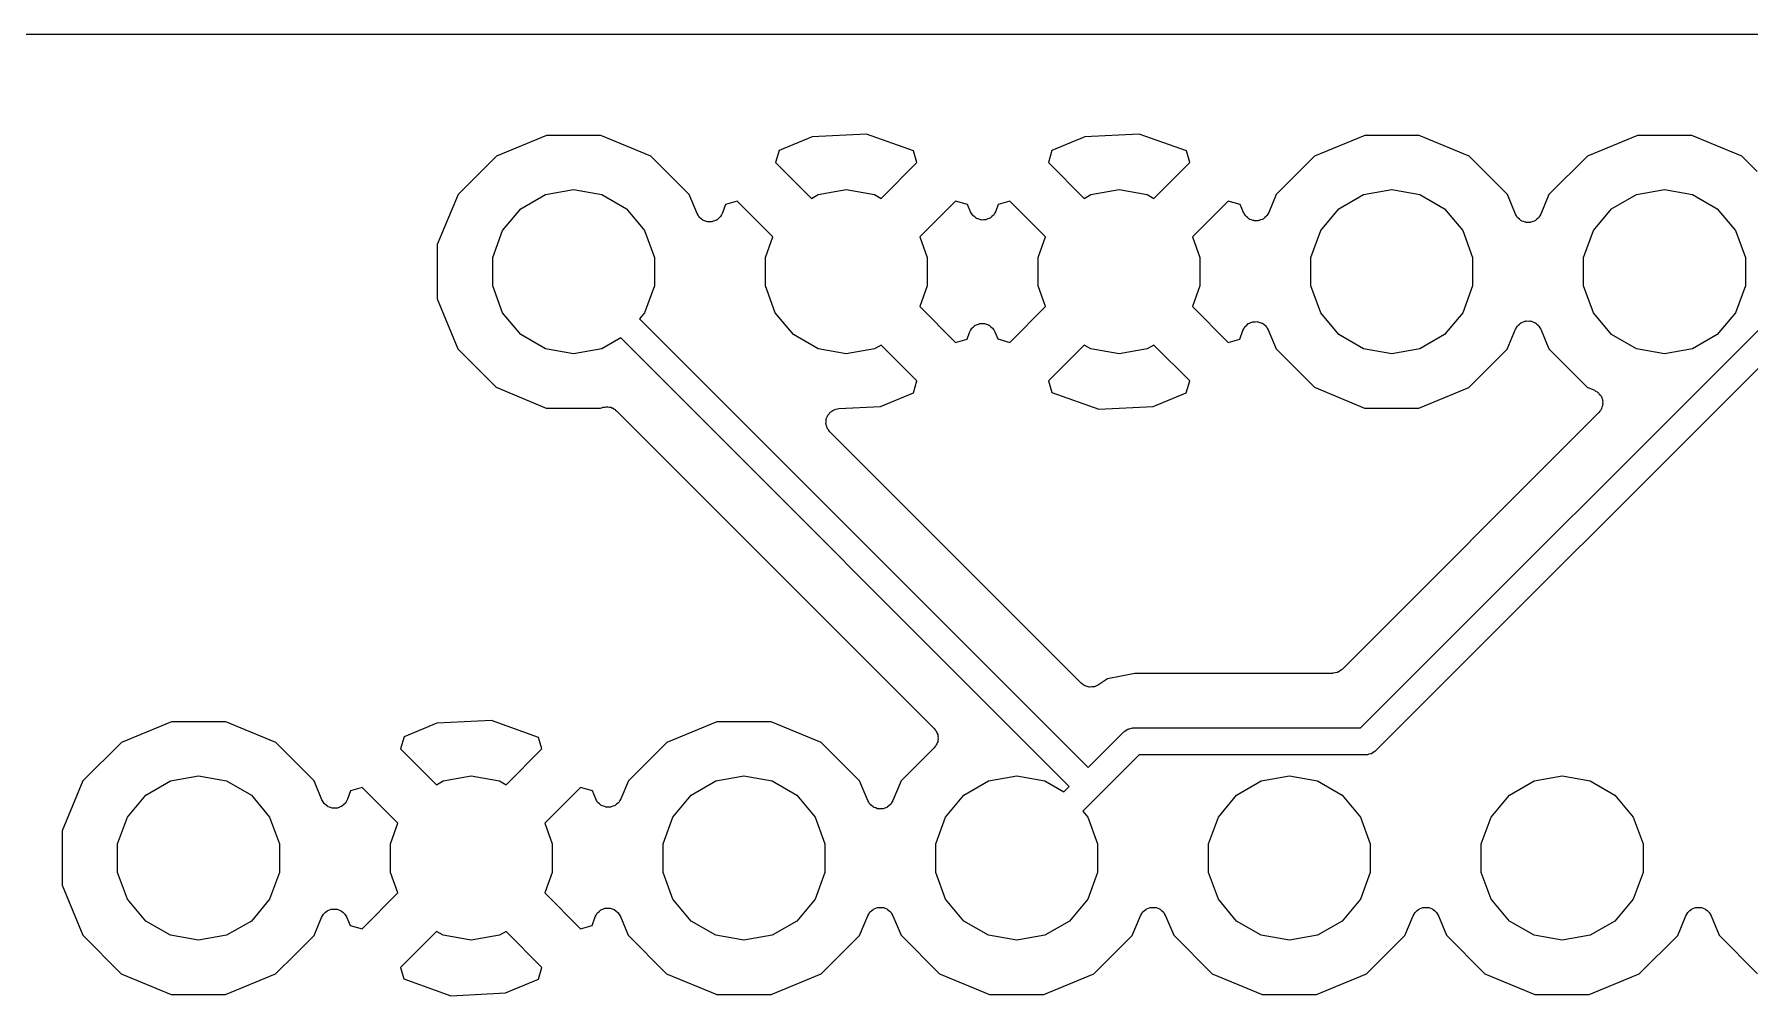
# Model space of a CAD drawing. Extents: x 124.4 to 172.1, y -115 to -89.8.
# Drawn here: x 134.36 to 150.34, y -99.71 to -90.75 of the extents above; entities that cross this region are included whole.
import ezdxf

# ---------------------------------------------------------------- set-up
doc = ezdxf.new("R2010")
doc.units = 0
doc.header["$MEASUREMENT"] = 0
doc.layers.add('BLACK', color=7, linetype='CONTINUOUS')

msp = doc.modelspace()

# ---------------------------------------------------------------- linework, layer by layer
at = {"layer": 'Black'}
for p, q in [((129.593, -90.753), (161.467, -90.753)), ((139.131, -91.6938), (138.665, -91.8867)), ((139.637, -91.6942), (139.131, -91.6938)), ((140.103, -91.888), (139.637, -91.6942)), ((142.112, -91.683), (141.604, -91.7084)), ((142.55, -91.8393), (142.112, -91.683)), ((144.652, -91.683), (144.144, -91.7084)), ((145.09, -91.8393), (144.652, -91.683)), ((146.751, -91.6938), (146.285, -91.8867)), ((147.257, -91.6942), (146.751, -91.6938)), ((147.723, -91.888), (147.257, -91.6942)), ((149.291, -91.6938), (148.825, -91.8867)), ((149.797, -91.6942), (149.291, -91.6938)), ((150.263, -91.888), (149.797, -91.6942)), ((141.297, -91.8355), (141.265, -91.9469)), ((141.604, -91.7084), (141.297, -91.8355)), ((142.581, -91.9469), (142.55, -91.8393)), ((143.837, -91.8355), (143.805, -91.9469)), ((144.144, -91.7084), (143.837, -91.8355)), ((145.121, -91.9469), (145.09, -91.8393)), ((138.665, -91.8867), (138.307, -92.2437)), ((140.289, -92.0735), (140.103, -91.888)), ((141.265, -91.9469), (141.599, -92.2811)), ((142.247, -92.2811), (142.581, -91.9469)), ((143.805, -91.9469), (144.139, -92.2811)), ((144.787, -92.2811), (145.121, -91.9469)), ((146.285, -91.8867), (145.927, -92.2437)), ((148.08, -92.2455), (147.723, -91.888)), ((148.825, -91.8867), (148.467, -92.2437)), ((150.405, -92.0296), (150.263, -91.888)), ((140.46, -92.2455), (140.289, -92.0735)), ((138.307, -92.2437), (138.113, -92.7103)), ((138.891, -92.378), (139.121, -92.2452)), ((139.121, -92.2452), (139.383, -92.1991)), ((139.383, -92.1991), (139.645, -92.2452)), ((139.645, -92.2452), (139.875, -92.378)), ((140.533, -92.4218), (140.46, -92.2455)), ((140.798, -92.337), (140.77, -92.416)), ((140.906, -92.3061), (140.798, -92.337)), ((141.239, -92.6396), (140.906, -92.3061)), ((141.599, -92.2811), (141.661, -92.2452)), ((141.661, -92.2452), (141.923, -92.1991)), ((141.923, -92.1991), (142.185, -92.2452)), ((142.185, -92.2452), (142.247, -92.2811)), ((142.94, -92.3061), (142.607, -92.6396)), ((143.052, -92.338), (142.94, -92.3061)), ((143.079, -92.4049), (143.052, -92.338)), ((143.338, -92.337), (143.316, -92.399)), ((143.446, -92.3061), (143.338, -92.337)), ((143.779, -92.6396), (143.446, -92.3061)), ((144.139, -92.2811), (144.201, -92.2452)), ((144.201, -92.2452), (144.463, -92.1991)), ((144.463, -92.1991), (144.725, -92.2452)), ((144.725, -92.2452), (144.787, -92.2811)), ((145.48, -92.3061), (145.147, -92.6396)), ((145.592, -92.338), (145.48, -92.3061)), ((145.622, -92.4123), (145.592, -92.338)), ((145.927, -92.2437), (145.857, -92.4124)), ((146.511, -92.378), (146.741, -92.2452)), ((146.741, -92.2452), (147.003, -92.1991)), ((147.003, -92.1991), (147.265, -92.2452)), ((147.265, -92.2452), (147.495, -92.378)), ((148.156, -92.428), (148.08, -92.2455)), ((148.467, -92.2437), (148.39, -92.4282)), ((149.051, -92.378), (149.281, -92.2452)), ((149.281, -92.2452), (149.543, -92.1991)), ((149.543, -92.1991), (149.805, -92.2452)), ((149.805, -92.2452), (150.035, -92.378)), ((138.721, -92.5815), (138.891, -92.378)), ((139.875, -92.378), (140.045, -92.5815)), ((140.544, -92.4385), (140.533, -92.4218)), ((140.554, -92.4556), (140.544, -92.4385)), ((140.556, -92.4571), (140.554, -92.4556)), ((140.557, -92.459), (140.556, -92.4571)), ((140.572, -92.4711), (140.557, -92.459)), ((140.588, -92.4837), (140.572, -92.4711)), ((140.59, -92.4845), (140.588, -92.4837)), ((140.592, -92.4859), (140.59, -92.4845)), ((140.611, -92.4919), (140.592, -92.4859)), ((140.629, -92.4985), (140.611, -92.4919)), ((140.632, -92.4985), (140.629, -92.4985)), ((140.634, -92.4992), (140.632, -92.4985)), ((140.654, -92.4984), (140.634, -92.4992)), ((140.673, -92.4982), (140.654, -92.4984)), ((140.676, -92.4974), (140.673, -92.4982)), ((140.678, -92.4973), (140.676, -92.4974)), ((140.696, -92.4898), (140.678, -92.4973)), ((140.715, -92.4829), (140.696, -92.4898)), ((140.716, -92.4814), (140.715, -92.4829)), ((140.719, -92.4805), (140.716, -92.4814)), ((140.733, -92.4671), (140.719, -92.4805)), ((140.748, -92.4543), (140.733, -92.4671)), ((140.749, -92.4523), (140.748, -92.4543)), ((140.751, -92.4507), (140.749, -92.4523)), ((140.76, -92.4332), (140.751, -92.4507)), ((140.77, -92.416), (140.76, -92.4332)), ((143.09, -92.4216), (143.079, -92.4049)), ((143.1, -92.4386), (143.09, -92.4216)), ((143.102, -92.4401), (143.1, -92.4386)), ((143.103, -92.4421), (143.102, -92.4401)), ((143.119, -92.4542), (143.103, -92.4421)), ((143.134, -92.4667), (143.119, -92.4542)), ((143.136, -92.4675), (143.134, -92.4667)), ((143.138, -92.469), (143.136, -92.4675)), ((143.157, -92.4749), (143.138, -92.469)), ((143.175, -92.4816), (143.157, -92.4749)), ((143.178, -92.4815), (143.175, -92.4816)), ((143.18, -92.4823), (143.178, -92.4815)), ((143.2, -92.4814), (143.18, -92.4823)), ((143.219, -92.4813), (143.2, -92.4814)), ((143.222, -92.4804), (143.219, -92.4813)), ((143.224, -92.4803), (143.222, -92.4804)), ((143.242, -92.4728), (143.224, -92.4803)), ((143.261, -92.4659), (143.242, -92.4728)), ((143.263, -92.4644), (143.261, -92.4659)), ((143.265, -92.4635), (143.263, -92.4644)), ((143.279, -92.4501), (143.265, -92.4635)), ((143.294, -92.4374), (143.279, -92.4501)), ((143.296, -92.4353), (143.294, -92.4374)), ((143.297, -92.4337), (143.296, -92.4353)), ((143.306, -92.4162), (143.297, -92.4337)), ((143.316, -92.399), (143.306, -92.4162)), ((145.631, -92.4263), (145.622, -92.4123)), ((145.639, -92.441), (145.631, -92.4263)), ((145.643, -92.4448), (145.639, -92.441)), ((145.646, -92.4495), (145.643, -92.4448)), ((145.659, -92.4596), (145.646, -92.4495)), ((145.671, -92.4708), (145.659, -92.4596)), ((145.676, -92.4729), (145.671, -92.4708)), ((145.681, -92.4764), (145.676, -92.4729)), ((145.697, -92.4813), (145.681, -92.4764)), ((145.712, -92.4877), (145.697, -92.4813)), ((145.718, -92.4879), (145.712, -92.4877)), ((145.723, -92.4896), (145.718, -92.4879)), ((145.74, -92.4889), (145.723, -92.4896)), ((145.756, -92.4897), (145.74, -92.4889)), ((145.761, -92.488), (145.756, -92.4897)), ((145.767, -92.4877), (145.761, -92.488)), ((145.782, -92.4814), (145.767, -92.4877)), ((145.798, -92.4764), (145.782, -92.4814)), ((145.803, -92.473), (145.798, -92.4764)), ((145.808, -92.4708), (145.803, -92.473)), ((145.82, -92.4597), (145.808, -92.4708)), ((145.833, -92.4496), (145.82, -92.4597)), ((145.836, -92.4449), (145.833, -92.4496)), ((145.84, -92.441), (145.836, -92.4449)), ((145.848, -92.4264), (145.84, -92.441)), ((145.857, -92.4124), (145.848, -92.4264)), ((146.341, -92.5815), (146.511, -92.378)), ((147.495, -92.378), (147.665, -92.5815)), ((148.165, -92.442), (148.156, -92.428)), ((148.172, -92.4567), (148.165, -92.442)), ((148.176, -92.4605), (148.172, -92.4567)), ((148.179, -92.4652), (148.176, -92.4605)), ((148.192, -92.4753), (148.179, -92.4652)), ((148.205, -92.4866), (148.192, -92.4753)), ((148.21, -92.4887), (148.205, -92.4866)), ((148.214, -92.4921), (148.21, -92.4887)), ((148.23, -92.4971), (148.214, -92.4921)), ((148.245, -92.5035), (148.23, -92.4971)), ((148.316, -92.4972), (148.3, -92.5035)), ((148.332, -92.4922), (148.316, -92.4972)), ((148.336, -92.4888), (148.332, -92.4922)), ((148.341, -92.4867), (148.336, -92.4888)), ((148.353, -92.4755), (148.341, -92.4867)), ((148.367, -92.4654), (148.353, -92.4755)), ((148.37, -92.4607), (148.367, -92.4654)), ((148.374, -92.4569), (148.37, -92.4607)), ((148.381, -92.4422), (148.374, -92.4569)), ((148.39, -92.4282), (148.381, -92.4422)), ((148.881, -92.5815), (149.051, -92.378)), ((150.035, -92.378), (150.205, -92.5815)), ((138.63, -92.8312), (138.721, -92.5815)), ((140.045, -92.5815), (140.136, -92.8312)), ((141.17, -92.8312), (141.239, -92.6396)), ((142.607, -92.6396), (142.676, -92.8312)), ((143.71, -92.8312), (143.779, -92.6396)), ((145.147, -92.6396), (145.216, -92.8312)), ((146.25, -92.8312), (146.341, -92.5815)), ((147.665, -92.5815), (147.756, -92.8312)), ((148.251, -92.5037), (148.245, -92.5035)), ((148.256, -92.5054), (148.251, -92.5037)), ((148.273, -92.5047), (148.256, -92.5054)), ((148.29, -92.5054), (148.273, -92.5047)), ((148.295, -92.5038), (148.29, -92.5054)), ((148.3, -92.5035), (148.295, -92.5038)), ((148.79, -92.8312), (148.881, -92.5815)), ((150.205, -92.5815), (150.296, -92.8312)), ((138.113, -92.7103), (138.113, -93.2155)), ((138.63, -93.0968), (138.63, -92.8312)), ((140.136, -92.8312), (140.136, -93.0968)), ((141.17, -93.0968), (141.17, -92.8312)), ((142.676, -92.8312), (142.676, -93.0968)), ((143.71, -93.0968), (143.71, -92.8312)), ((145.216, -92.8312), (145.216, -93.0968)), ((146.25, -93.0968), (146.25, -92.8312)), ((147.756, -92.8312), (147.756, -93.0968)), ((148.79, -93.0968), (148.79, -92.8312)), ((150.296, -92.8312), (150.296, -93.0968)), ((138.721, -93.3465), (138.63, -93.0968)), ((140.136, -93.0968), (140.045, -93.3465)), ((141.261, -93.3465), (141.17, -93.0968)), ((142.676, -93.0968), (142.607, -93.2884)), ((143.779, -93.2884), (143.71, -93.0968)), ((145.216, -93.0968), (145.147, -93.2884)), ((146.341, -93.3465), (146.25, -93.0968)), ((147.756, -93.0968), (147.665, -93.3465)), ((148.881, -93.3465), (148.79, -93.0968)), ((150.296, -93.0968), (150.205, -93.3465)), ((138.113, -93.2155), (138.306, -93.6825)), ((142.607, -93.2884), (142.94, -93.6219)), ((143.446, -93.6219), (143.779, -93.2884)), ((145.147, -93.2884), (145.48, -93.6219)), ((146.713, -97.2125), (150.688, -93.2374)), ((138.891, -93.55), (138.721, -93.3465)), ((140.045, -93.3465), (139.998, -93.4026)), ((139.998, -93.4026), (144.177, -97.5812)), ((141.431, -93.55), (141.261, -93.3465)), ((143.125, -93.4621), (143.144, -93.4552)), ((143.144, -93.4552), (143.162, -93.4477)), ((143.162, -93.4477), (143.164, -93.4476)), ((143.164, -93.4476), (143.167, -93.4467)), ((143.167, -93.4467), (143.186, -93.4466)), ((143.186, -93.4466), (143.206, -93.4457)), ((143.206, -93.4457), (143.208, -93.4465)), ((143.208, -93.4465), (143.211, -93.4464)), ((143.211, -93.4464), (143.229, -93.4531)), ((143.229, -93.4531), (143.248, -93.459)), ((145.653, -93.4609), (145.667, -93.4475)), ((145.667, -93.4475), (145.67, -93.4466)), ((145.67, -93.4466), (145.671, -93.4451)), ((145.671, -93.4451), (145.69, -93.4382)), ((145.69, -93.4382), (145.708, -93.4307)), ((145.708, -93.4307), (145.71, -93.4306)), ((145.71, -93.4306), (145.713, -93.4298)), ((145.713, -93.4298), (145.732, -93.4296)), ((145.732, -93.4296), (145.752, -93.4288)), ((145.752, -93.4288), (145.754, -93.4295)), ((145.754, -93.4295), (145.757, -93.4295)), ((145.757, -93.4295), (145.775, -93.4361)), ((145.775, -93.4361), (145.794, -93.4421)), ((145.794, -93.4421), (145.796, -93.4435)), ((145.796, -93.4435), (145.798, -93.4443)), ((145.798, -93.4443), (145.814, -93.4569)), ((145.814, -93.4569), (145.829, -93.469)), ((146.511, -93.55), (146.341, -93.3465)), ((150.901, -93.3776), (146.853, -97.4259)), ((147.665, -93.3465), (147.495, -93.55)), ((148.179, -93.4626), (148.193, -93.4525)), ((148.193, -93.4525), (148.205, -93.4413)), ((148.205, -93.4413), (148.21, -93.4392)), ((148.21, -93.4392), (148.214, -93.4358)), ((148.214, -93.4358), (148.23, -93.4308)), ((148.23, -93.4308), (148.246, -93.4245)), ((148.246, -93.4245), (148.251, -93.4242)), ((148.251, -93.4242), (148.256, -93.4226)), ((148.256, -93.4226), (148.273, -93.4233)), ((148.273, -93.4233), (148.29, -93.4226)), ((148.29, -93.4226), (148.295, -93.4243)), ((148.295, -93.4243), (148.301, -93.4245)), ((148.301, -93.4245), (148.316, -93.4309)), ((148.316, -93.4309), (148.332, -93.4359)), ((148.332, -93.4359), (148.336, -93.4393)), ((148.336, -93.4393), (148.341, -93.4414)), ((148.341, -93.4414), (148.353, -93.4526)), ((148.353, -93.4526), (148.367, -93.4628)), ((149.051, -93.55), (148.881, -93.3465)), ((150.205, -93.3465), (150.035, -93.55)), ((139.121, -93.6828), (138.891, -93.55)), ((139.822, -93.5802), (139.645, -93.6828)), ((144, -97.758), (139.822, -93.5802)), ((141.661, -93.6828), (141.431, -93.55)), ((142.94, -93.6219), (143.048, -93.591)), ((143.048, -93.591), (143.07, -93.529)), ((143.07, -93.529), (143.08, -93.5118)), ((143.08, -93.5118), (143.089, -93.4943)), ((143.089, -93.4943), (143.09, -93.4927)), ((143.09, -93.4927), (143.092, -93.4906)), ((143.092, -93.4906), (143.107, -93.4779)), ((143.107, -93.4779), (143.121, -93.4645)), ((143.121, -93.4645), (143.123, -93.4636)), ((143.123, -93.4636), (143.125, -93.4621)), ((143.248, -93.459), (143.25, -93.4605)), ((143.25, -93.4605), (143.252, -93.4613)), ((143.252, -93.4613), (143.267, -93.4739)), ((143.267, -93.4739), (143.283, -93.4859)), ((143.283, -93.4859), (143.284, -93.4879)), ((143.284, -93.4879), (143.286, -93.4894)), ((143.286, -93.4894), (143.296, -93.5064)), ((143.296, -93.5064), (143.307, -93.5231)), ((143.307, -93.5231), (143.334, -93.59)), ((143.334, -93.59), (143.446, -93.6219)), ((145.48, -93.6219), (145.588, -93.591)), ((145.588, -93.591), (145.616, -93.512)), ((145.616, -93.512), (145.626, -93.4948)), ((145.626, -93.4948), (145.635, -93.4773)), ((145.635, -93.4773), (145.637, -93.4757)), ((145.637, -93.4757), (145.638, -93.4737)), ((145.638, -93.4737), (145.653, -93.4609)), ((145.829, -93.469), (145.83, -93.4709)), ((145.83, -93.4709), (145.832, -93.4724)), ((145.832, -93.4724), (145.842, -93.4895)), ((145.842, -93.4895), (145.853, -93.5062)), ((145.853, -93.5062), (145.926, -93.6825)), ((146.741, -93.6828), (146.511, -93.55)), ((147.495, -93.55), (147.265, -93.6828)), ((148.079, -93.6843), (148.156, -93.4998)), ((148.156, -93.4998), (148.165, -93.4858)), ((148.165, -93.4858), (148.172, -93.4711)), ((148.172, -93.4711), (148.176, -93.4673)), ((148.176, -93.4673), (148.179, -93.4626)), ((148.367, -93.4628), (148.37, -93.4675)), ((148.37, -93.4675), (148.374, -93.4713)), ((148.374, -93.4713), (148.381, -93.486)), ((148.381, -93.486), (148.39, -93.5)), ((148.39, -93.5), (148.466, -93.6825)), ((149.281, -93.6828), (149.051, -93.55)), ((150.035, -93.55), (149.805, -93.6828)), ((138.306, -93.6825), (138.663, -94.04)), ((139.383, -93.7289), (139.121, -93.6828)), ((139.645, -93.6828), (139.383, -93.7289)), ((141.923, -93.7289), (141.661, -93.6828)), ((142.185, -93.6828), (141.923, -93.7289)), ((142.247, -93.6469), (142.185, -93.6828)), ((142.581, -93.9811), (142.247, -93.6469)), ((144.139, -93.6469), (143.805, -93.9811)), ((144.201, -93.6828), (144.139, -93.6469)), ((144.463, -93.7289), (144.201, -93.6828)), ((144.725, -93.6828), (144.463, -93.7289)), ((144.787, -93.6469), (144.725, -93.6828)), ((145.121, -93.9811), (144.787, -93.6469)), ((145.926, -93.6825), (146.283, -94.04)), ((147.003, -93.7289), (146.741, -93.6828)), ((147.265, -93.6828), (147.003, -93.7289)), ((147.721, -94.0413), (148.079, -93.6843)), ((148.466, -93.6825), (148.823, -94.04)), ((149.543, -93.7289), (149.281, -93.6828)), ((149.805, -93.6828), (149.543, -93.7289)), ((138.663, -94.04), (139.129, -94.2338)), ((142.242, -94.2196), (142.549, -94.0925)), ((142.549, -94.0925), (142.581, -93.9811)), ((143.805, -93.9811), (143.836, -94.0887)), ((143.836, -94.0887), (144.274, -94.245)), ((144.782, -94.2196), (145.089, -94.0925)), ((145.089, -94.0925), (145.121, -93.9811)), ((146.283, -94.04), (146.749, -94.2338)), ((147.255, -94.2342), (147.721, -94.0413)), ((148.823, -94.04), (148.891, -94.0682)), ((148.891, -94.0682), (148.902, -94.0757)), ((148.902, -94.0757), (148.915, -94.0815)), ((148.915, -94.0815), (148.921, -94.0874)), ((148.921, -94.0874), (148.928, -94.092)), ((148.928, -94.092), (148.936, -94.1029)), ((139.129, -94.2338), (139.635, -94.2342)), ((139.635, -94.2342), (139.644, -94.2305)), ((139.644, -94.2305), (139.652, -94.2287)), ((139.652, -94.2287), (139.659, -94.2252)), ((139.659, -94.2252), (139.673, -94.224)), ((139.673, -94.224), (139.687, -94.221)), ((139.687, -94.221), (139.695, -94.2221)), ((139.695, -94.2221), (139.703, -94.2213)), ((139.703, -94.2213), (139.717, -94.2249)), ((139.717, -94.2249), (139.73, -94.2268)), ((139.73, -94.2268), (139.738, -94.2306)), ((139.738, -94.2306), (139.746, -94.2328)), ((139.746, -94.2328), (139.757, -94.2407)), ((139.757, -94.2407), (139.769, -94.2472)), ((139.769, -94.2472), (139.775, -94.2533)), ((139.775, -94.2533), (139.782, -94.2581)), ((141.787, -94.2619), (141.799, -94.2562)), ((141.799, -94.2562), (141.81, -94.2489)), ((141.81, -94.2489), (141.819, -94.2469)), ((141.819, -94.2469), (141.827, -94.2432)), ((141.827, -94.2432), (141.84, -94.2421)), ((141.84, -94.2421), (141.853, -94.2391)), ((141.853, -94.2391), (142.242, -94.2196)), ((144.274, -94.245), (144.782, -94.2196)), ((146.749, -94.2338), (147.255, -94.2342)), ((148.936, -94.1029), (148.946, -94.1127)), ((148.949, -94.2538), (148.94, -94.264)), ((148.946, -94.1127), (148.949, -94.1203)), ((148.949, -94.1203), (148.955, -94.127)), ((148.952, -94.2461), (148.949, -94.2538)), ((148.957, -94.2392), (148.952, -94.2461)), ((148.955, -94.127), (148.959, -94.1401)), ((148.961, -94.2259), (148.957, -94.2392)), ((148.959, -94.1401), (148.965, -94.1526)), ((148.966, -94.2131), (148.961, -94.2259)), ((148.965, -94.1526), (148.965, -94.161)), ((148.965, -94.161), (148.968, -94.1691)), ((148.968, -94.1966), (148.966, -94.2047)), ((148.966, -94.2047), (148.966, -94.2131)), ((148.968, -94.1691), (148.967, -94.1828)), ((148.967, -94.1828), (148.968, -94.1966)), ((139.782, -94.2581), (142.742, -97.2179)), ((141.733, -94.377), (141.734, -94.3636)), ((141.735, -94.3854), (141.733, -94.377)), ((141.734, -94.3501), (141.736, -94.3418)), ((141.734, -94.3636), (141.734, -94.3501)), ((141.736, -94.3942), (141.735, -94.3854)), ((141.736, -94.3418), (141.737, -94.333)), ((141.741, -94.4066), (141.736, -94.3942)), ((141.737, -94.333), (141.743, -94.3209)), ((141.745, -94.4196), (141.741, -94.4066)), ((141.743, -94.3209), (141.747, -94.308)), ((141.747, -94.308), (141.752, -94.301)), ((141.752, -94.301), (141.756, -94.2931)), ((141.756, -94.2931), (141.765, -94.2836)), ((141.765, -94.2836), (141.773, -94.2728)), ((141.773, -94.2728), (141.781, -94.2681)), ((141.781, -94.2681), (141.787, -94.2619)), ((148.932, -94.2753), (146.54, -96.6673)), ((148.94, -94.264), (148.932, -94.2753)), ((141.75, -94.4268), (141.745, -94.4196)), ((141.753, -94.4348), (141.75, -94.4268)), ((141.762, -94.4447), (141.753, -94.4348)), ((141.77, -94.4557), (141.762, -94.4447)), ((144.11, -96.7963), (141.77, -94.4557)), ((144.127, -96.8081), (144.11, -96.7963)), ((144.144, -96.8204), (144.127, -96.8081)), ((144.271, -96.812), (144.252, -96.8204)), ((144.356, -96.755), (144.271, -96.812)), ((144.61, -96.7045), (144.356, -96.755)), ((146.45, -96.7045), (144.61, -96.7045)), ((146.455, -96.7035), (146.45, -96.7045)), ((146.461, -96.704), (146.455, -96.7035)), ((146.477, -96.6997), (146.461, -96.704)), ((146.493, -96.6968), (146.477, -96.6997)), ((146.498, -96.694), (146.493, -96.6968)), ((146.504, -96.6926), (146.498, -96.694)), ((146.517, -96.6831), (146.504, -96.6926)), ((146.532, -96.6748), (146.517, -96.6831)), ((146.535, -96.6705), (146.532, -96.6748)), ((146.54, -96.6673), (146.535, -96.6705)), ((144.145, -96.8207), (144.144, -96.8204)), ((144.147, -96.8216), (144.145, -96.8207)), ((144.167, -96.8269), (144.147, -96.8216)), ((144.186, -96.8327), (144.167, -96.8269)), ((144.188, -96.8326), (144.186, -96.8327)), ((144.189, -96.833), (144.188, -96.8326)), ((144.21, -96.8312), (144.189, -96.833)), ((144.23, -96.8298), (144.21, -96.8312)), ((144.232, -96.8292), (144.23, -96.8298)), ((144.233, -96.8291), (144.232, -96.8292)), ((144.252, -96.8204), (144.233, -96.8291)), ((135.638, -97.1548), (135.172, -97.3477)), ((136.144, -97.1552), (135.638, -97.1548)), ((136.61, -97.349), (136.144, -97.1552)), ((138.111, -97.1694), (137.804, -97.2965)), ((138.619, -97.144), (138.111, -97.1694)), ((139.057, -97.3003), (138.619, -97.144)), ((140.718, -97.1548), (140.252, -97.3477)), ((141.224, -97.1552), (140.718, -97.1548)), ((141.69, -97.349), (141.224, -97.1552)), ((142.742, -97.2179), (142.748, -97.227)), ((142.748, -97.227), (142.756, -97.2349)), ((142.756, -97.2349), (142.761, -97.245)), ((142.761, -97.245), (142.767, -97.254)), ((142.767, -97.254), (142.77, -97.2648)), ((142.77, -97.2648), (142.775, -97.2749)), ((142.775, -97.2749), (142.776, -97.2859)), ((142.776, -97.2859), (142.778, -97.2966)), ((144.177, -97.5812), (144.509, -97.2491)), ((144.509, -97.2491), (144.514, -97.246)), ((144.514, -97.246), (144.517, -97.2417)), ((144.517, -97.2417), (144.531, -97.2336)), ((144.531, -97.2336), (144.545, -97.2242)), ((144.545, -97.2242), (144.55, -97.2228)), ((144.55, -97.2228), (144.555, -97.22)), ((144.555, -97.22), (144.571, -97.2172)), ((144.571, -97.2172), (144.587, -97.213)), ((144.587, -97.213), (144.592, -97.2135)), ((144.592, -97.2135), (144.597, -97.2125)), ((144.597, -97.2125), (146.713, -97.2125)), ((135.172, -97.3477), (134.814, -97.7047)), ((136.796, -97.5345), (136.61, -97.349)), ((137.804, -97.2965), (137.772, -97.4079)), ((137.772, -97.4079), (138.106, -97.7421)), ((138.754, -97.7421), (139.088, -97.4079)), ((139.088, -97.4079), (139.057, -97.3003)), ((140.252, -97.3477), (139.894, -97.7047)), ((142.047, -97.7065), (141.69, -97.349)), ((142.742, -97.3976), (142.434, -97.7047)), ((142.748, -97.3884), (142.742, -97.3976)), ((142.756, -97.3805), (142.748, -97.3884)), ((142.761, -97.3705), (142.756, -97.3805)), ((142.767, -97.3615), (142.761, -97.3705)), ((142.77, -97.3507), (142.767, -97.3615)), ((142.775, -97.3406), (142.77, -97.3507)), ((142.776, -97.3295), (142.775, -97.3406)), ((142.778, -97.3189), (142.776, -97.3295)), ((142.778, -97.2966), (142.777, -97.3077)), ((142.777, -97.3077), (142.778, -97.3189)), ((146.812, -97.4522), (146.807, -97.455)), ((146.818, -97.4508), (146.812, -97.4522)), ((146.831, -97.4414), (146.818, -97.4508)), ((146.845, -97.4333), (146.831, -97.4414)), ((146.849, -97.429), (146.845, -97.4333)), ((146.853, -97.4259), (146.849, -97.429)), ((136.967, -97.7065), (136.796, -97.5345)), ((144.649, -97.4625), (144.265, -97.8464)), ((146.765, -97.4625), (144.649, -97.4625)), ((146.77, -97.4615), (146.765, -97.4625)), ((146.776, -97.462), (146.77, -97.4615)), ((146.791, -97.4578), (146.776, -97.462)), ((146.807, -97.455), (146.791, -97.4578)), ((134.814, -97.7047), (134.62, -98.1713)), ((135.398, -97.839), (135.628, -97.7062)), ((135.628, -97.7062), (135.89, -97.6601)), ((135.89, -97.6601), (136.152, -97.7062)), ((136.152, -97.7062), (136.382, -97.839)), ((137.04, -97.8828), (136.967, -97.7065)), ((137.413, -97.7671), (137.305, -97.798)), ((137.746, -98.1006), (137.413, -97.7671)), ((138.106, -97.7421), (138.168, -97.7062)), ((138.168, -97.7062), (138.43, -97.6601)), ((138.43, -97.6601), (138.692, -97.7062)), ((138.692, -97.7062), (138.754, -97.7421)), ((139.447, -97.7671), (139.114, -98.1006)), ((139.559, -97.799), (139.447, -97.7671)), ((139.894, -97.7047), (139.824, -97.8734)), ((140.478, -97.839), (140.708, -97.7062)), ((140.708, -97.7062), (140.97, -97.6601)), ((140.97, -97.6601), (141.232, -97.7062)), ((141.232, -97.7062), (141.462, -97.839)), ((142.123, -97.889), (142.047, -97.7065)), ((142.434, -97.7047), (142.357, -97.8892)), ((143.018, -97.839), (143.248, -97.7062)), ((143.248, -97.7062), (143.51, -97.6601)), ((143.51, -97.6601), (143.772, -97.7062)), ((143.772, -97.7062), (143.949, -97.8088)), ((143.949, -97.8088), (144, -97.758)), ((145.558, -97.839), (145.788, -97.7062)), ((145.788, -97.7062), (146.05, -97.6601)), ((146.05, -97.6601), (146.312, -97.7062)), ((146.312, -97.7062), (146.542, -97.839)), ((148.098, -97.839), (148.328, -97.7062)), ((148.328, -97.7062), (148.59, -97.6601)), ((148.59, -97.6601), (148.852, -97.7062)), ((148.852, -97.7062), (149.082, -97.839)), ((135.228, -98.0425), (135.398, -97.839)), ((136.382, -97.839), (136.552, -98.0425)), ((137.051, -97.8995), (137.04, -97.8828)), ((137.061, -97.9166), (137.051, -97.8995)), ((137.063, -97.9181), (137.061, -97.9166)), ((137.064, -97.92), (137.063, -97.9181)), ((137.079, -97.9321), (137.064, -97.92)), ((137.24, -97.9281), (137.226, -97.9415)), ((137.255, -97.9153), (137.24, -97.9281)), ((137.256, -97.9133), (137.255, -97.9153)), ((137.258, -97.9117), (137.256, -97.9133)), ((137.267, -97.8942), (137.258, -97.9117)), ((137.277, -97.877), (137.267, -97.8942)), ((137.305, -97.798), (137.277, -97.877)), ((139.589, -97.8733), (139.559, -97.799)), ((139.598, -97.8873), (139.589, -97.8733)), ((139.606, -97.902), (139.598, -97.8873)), ((139.61, -97.9058), (139.606, -97.902)), ((139.613, -97.9105), (139.61, -97.9058)), ((139.626, -97.9206), (139.613, -97.9105)), ((139.638, -97.9318), (139.626, -97.9206)), ((139.787, -97.9207), (139.775, -97.9318)), ((139.8, -97.9106), (139.787, -97.9207)), ((139.803, -97.9059), (139.8, -97.9106)), ((139.807, -97.902), (139.803, -97.9059)), ((139.815, -97.8874), (139.807, -97.902)), ((139.824, -97.8734), (139.815, -97.8874)), ((140.308, -98.0425), (140.478, -97.839)), ((141.462, -97.839), (141.632, -98.0425)), ((142.132, -97.903), (142.123, -97.889)), ((142.139, -97.9177), (142.132, -97.903)), ((142.143, -97.9215), (142.139, -97.9177)), ((142.146, -97.9262), (142.143, -97.9215)), ((142.159, -97.9363), (142.146, -97.9262)), ((142.334, -97.9264), (142.32, -97.9365)), ((142.337, -97.9217), (142.334, -97.9264)), ((142.341, -97.9179), (142.337, -97.9217)), ((142.348, -97.9032), (142.341, -97.9179)), ((142.357, -97.8892), (142.348, -97.9032)), ((142.848, -98.0425), (143.018, -97.839)), ((144.265, -97.8464), (144.125, -97.9864)), ((144.265, -97.8464), (144.265, -97.8464)), ((145.388, -98.0425), (145.558, -97.839)), ((146.542, -97.839), (146.712, -98.0425)), ((147.928, -98.0425), (148.098, -97.839)), ((149.082, -97.839), (149.252, -98.0425)), ((135.137, -98.2922), (135.228, -98.0425)), ((136.552, -98.0425), (136.643, -98.2922)), ((137.095, -97.9447), (137.079, -97.9321)), ((137.097, -97.9455), (137.095, -97.9447)), ((137.099, -97.9469), (137.097, -97.9455)), ((137.118, -97.9529), (137.099, -97.9469)), ((137.136, -97.9595), (137.118, -97.9529)), ((137.139, -97.9595), (137.136, -97.9595)), ((137.141, -97.9602), (137.139, -97.9595)), ((137.161, -97.9594), (137.141, -97.9602)), ((137.18, -97.9592), (137.161, -97.9594)), ((137.183, -97.9584), (137.18, -97.9592)), ((137.185, -97.9583), (137.183, -97.9584)), ((137.203, -97.9508), (137.185, -97.9583)), ((137.222, -97.9439), (137.203, -97.9508)), ((137.223, -97.9424), (137.222, -97.9439)), ((137.226, -97.9415), (137.223, -97.9424)), ((139.643, -97.9339), (139.638, -97.9318)), ((139.648, -97.9374), (139.643, -97.9339)), ((139.664, -97.9423), (139.648, -97.9374)), ((139.679, -97.9487), (139.664, -97.9423)), ((139.685, -97.9489), (139.679, -97.9487)), ((139.69, -97.9506), (139.685, -97.9489)), ((139.707, -97.9499), (139.69, -97.9506)), ((139.723, -97.9507), (139.707, -97.9499)), ((139.728, -97.949), (139.723, -97.9507)), ((139.734, -97.9487), (139.728, -97.949)), ((139.749, -97.9424), (139.734, -97.9487)), ((139.765, -97.9374), (139.749, -97.9424)), ((139.77, -97.934), (139.765, -97.9374)), ((139.775, -97.9318), (139.77, -97.934)), ((140.217, -98.2922), (140.308, -98.0425)), ((141.632, -98.0425), (141.723, -98.2922)), ((142.172, -97.9476), (142.159, -97.9363)), ((142.177, -97.9497), (142.172, -97.9476)), ((142.181, -97.9531), (142.177, -97.9497)), ((142.197, -97.9581), (142.181, -97.9531)), ((142.212, -97.9645), (142.197, -97.9581)), ((142.218, -97.9647), (142.212, -97.9645)), ((142.223, -97.9664), (142.218, -97.9647)), ((142.24, -97.9657), (142.223, -97.9664)), ((142.257, -97.9664), (142.24, -97.9657)), ((142.262, -97.9648), (142.257, -97.9664)), ((142.267, -97.9645), (142.262, -97.9648)), ((142.283, -97.9582), (142.267, -97.9645)), ((142.299, -97.9532), (142.283, -97.9582)), ((142.303, -97.9498), (142.299, -97.9532)), ((142.308, -97.9477), (142.303, -97.9498)), ((142.32, -97.9365), (142.308, -97.9477)), ((142.757, -98.2922), (142.848, -98.0425)), ((144.125, -97.9864), (144.172, -98.0425)), ((144.172, -98.0425), (144.263, -98.2922)), ((145.297, -98.2922), (145.388, -98.0425)), ((146.712, -98.0425), (146.803, -98.2922)), ((147.837, -98.2922), (147.928, -98.0425)), ((149.252, -98.0425), (149.343, -98.2922)), ((134.62, -98.1713), (134.62, -98.6765)), ((137.677, -98.2922), (137.746, -98.1006)), ((139.114, -98.1006), (139.183, -98.2922)), ((135.137, -98.5578), (135.137, -98.2922)), ((136.643, -98.2922), (136.643, -98.5578)), ((137.677, -98.5578), (137.677, -98.2922)), ((139.183, -98.2922), (139.183, -98.5578)), ((140.217, -98.5578), (140.217, -98.2922)), ((141.723, -98.2922), (141.723, -98.5578)), ((142.757, -98.5578), (142.757, -98.2922)), ((144.263, -98.2922), (144.263, -98.5578)), ((145.297, -98.5578), (145.297, -98.2922)), ((146.803, -98.2922), (146.803, -98.5578)), ((147.837, -98.5578), (147.837, -98.2922)), ((149.343, -98.2922), (149.343, -98.5578)), ((135.228, -98.8075), (135.137, -98.5578)), ((136.643, -98.5578), (136.552, -98.8075)), ((137.746, -98.7494), (137.677, -98.5578)), ((139.183, -98.5578), (139.114, -98.7494)), ((140.308, -98.8075), (140.217, -98.5578)), ((141.723, -98.5578), (141.632, -98.8075)), ((142.848, -98.8075), (142.757, -98.5578)), ((144.263, -98.5578), (144.172, -98.8075)), ((145.388, -98.8075), (145.297, -98.5578)), ((146.803, -98.5578), (146.712, -98.8075)), ((147.928, -98.8075), (147.837, -98.5578)), ((149.343, -98.5578), (149.252, -98.8075)), ((134.62, -98.6765), (134.813, -99.1435)), ((135.398, -99.011), (135.228, -98.8075)), ((136.552, -98.8075), (136.382, -99.011)), ((137.413, -99.0829), (137.746, -98.7494)), ((139.114, -98.7494), (139.447, -99.0829)), ((139.699, -98.8906), (139.719, -98.8898)), ((139.719, -98.8898), (139.721, -98.8905)), ((140.478, -99.011), (140.308, -98.8075)), ((141.632, -98.8075), (141.462, -99.011)), ((142.197, -98.8918), (142.213, -98.8855)), ((142.213, -98.8855), (142.218, -98.8852)), ((142.218, -98.8852), (142.223, -98.8836)), ((142.223, -98.8836), (142.24, -98.8843)), ((142.24, -98.8843), (142.257, -98.8836)), ((142.257, -98.8836), (142.262, -98.8853)), ((142.262, -98.8853), (142.268, -98.8855)), ((142.268, -98.8855), (142.283, -98.8919)), ((143.018, -99.011), (142.848, -98.8075)), ((144.172, -98.8075), (144.002, -99.011)), ((144.737, -98.8918), (144.753, -98.8855)), ((144.753, -98.8855), (144.758, -98.8852)), ((144.758, -98.8852), (144.763, -98.8836)), ((144.763, -98.8836), (144.78, -98.8843)), ((144.78, -98.8843), (144.797, -98.8836)), ((144.797, -98.8836), (144.802, -98.8853)), ((144.802, -98.8853), (144.808, -98.8855)), ((144.808, -98.8855), (144.823, -98.8919)), ((145.558, -99.011), (145.388, -98.8075)), ((146.712, -98.8075), (146.542, -99.011)), ((147.277, -98.8918), (147.293, -98.8855)), ((147.293, -98.8855), (147.298, -98.8852)), ((147.298, -98.8852), (147.303, -98.8836)), ((147.303, -98.8836), (147.32, -98.8843)), ((147.32, -98.8843), (147.337, -98.8836)), ((147.337, -98.8836), (147.342, -98.8853)), ((147.342, -98.8853), (147.348, -98.8855)), ((147.348, -98.8855), (147.363, -98.8919)), ((148.098, -99.011), (147.928, -98.8075)), ((149.252, -98.8075), (149.082, -99.011)), ((149.817, -98.8918), (149.833, -98.8855)), ((149.833, -98.8855), (149.838, -98.8852)), ((149.838, -98.8852), (149.843, -98.8836)), ((149.843, -98.8836), (149.86, -98.8843)), ((149.86, -98.8843), (149.877, -98.8836)), ((149.877, -98.8836), (149.882, -98.8853)), ((149.882, -98.8853), (149.888, -98.8855)), ((149.888, -98.8855), (149.903, -98.8919)), ((135.628, -99.1438), (135.398, -99.011)), ((136.382, -99.011), (136.152, -99.1438)), ((136.966, -99.1453), (137.036, -98.9766)), ((137.036, -98.9766), (137.045, -98.9626)), ((137.045, -98.9626), (137.053, -98.948)), ((137.053, -98.948), (137.057, -98.9441)), ((137.057, -98.9441), (137.06, -98.9394)), ((137.06, -98.9394), (137.073, -98.9293)), ((137.073, -98.9293), (137.085, -98.9182)), ((137.085, -98.9182), (137.09, -98.916)), ((137.09, -98.916), (137.095, -98.9126)), ((137.095, -98.9126), (137.111, -98.9076)), ((137.111, -98.9076), (137.126, -98.9013)), ((137.126, -98.9013), (137.132, -98.901)), ((137.132, -98.901), (137.137, -98.8993)), ((137.137, -98.8993), (137.153, -98.9001)), ((137.153, -98.9001), (137.17, -98.8994)), ((137.17, -98.8994), (137.175, -98.9011)), ((137.175, -98.9011), (137.181, -98.9013)), ((137.181, -98.9013), (137.196, -98.9077)), ((137.196, -98.9077), (137.212, -98.9126)), ((137.212, -98.9126), (137.217, -98.9161)), ((137.217, -98.9161), (137.222, -98.9182)), ((137.222, -98.9182), (137.234, -98.9294)), ((137.234, -98.9294), (137.247, -98.9395)), ((137.247, -98.9395), (137.25, -98.9442)), ((137.25, -98.9442), (137.254, -98.948)), ((137.254, -98.948), (137.262, -98.9627)), ((137.262, -98.9627), (137.271, -98.9767)), ((137.271, -98.9767), (137.301, -99.051)), ((139.555, -99.052), (139.583, -98.973)), ((139.583, -98.973), (139.593, -98.9558)), ((139.593, -98.9558), (139.602, -98.9383)), ((139.602, -98.9383), (139.604, -98.9367)), ((139.604, -98.9367), (139.605, -98.9347)), ((139.605, -98.9347), (139.62, -98.9219)), ((139.62, -98.9219), (139.634, -98.9085)), ((139.634, -98.9085), (139.637, -98.9076)), ((139.637, -98.9076), (139.638, -98.9061)), ((139.638, -98.9061), (139.657, -98.8992)), ((139.657, -98.8992), (139.675, -98.8917)), ((139.675, -98.8917), (139.677, -98.8916)), ((139.677, -98.8916), (139.68, -98.8908)), ((139.68, -98.8908), (139.699, -98.8906)), ((139.721, -98.8905), (139.724, -98.8905)), ((139.724, -98.8905), (139.742, -98.8971)), ((139.742, -98.8971), (139.761, -98.9031)), ((139.761, -98.9031), (139.763, -98.9045)), ((139.763, -98.9045), (139.765, -98.9053)), ((139.765, -98.9053), (139.781, -98.9179)), ((139.781, -98.9179), (139.796, -98.93)), ((139.796, -98.93), (139.797, -98.9319)), ((139.797, -98.9319), (139.799, -98.9334)), ((139.799, -98.9334), (139.809, -98.9505)), ((139.809, -98.9505), (139.82, -98.9672)), ((139.82, -98.9672), (139.893, -99.1435)), ((140.708, -99.1438), (140.478, -99.011)), ((141.462, -99.011), (141.232, -99.1438)), ((142.046, -99.1453), (142.123, -98.9608)), ((142.123, -98.9608), (142.132, -98.9468)), ((142.132, -98.9468), (142.139, -98.9321)), ((142.139, -98.9321), (142.143, -98.9283)), ((142.143, -98.9283), (142.146, -98.9236)), ((142.146, -98.9236), (142.16, -98.9135)), ((142.16, -98.9135), (142.172, -98.9023)), ((142.172, -98.9023), (142.177, -98.9002)), ((142.177, -98.9002), (142.181, -98.8968)), ((142.181, -98.8968), (142.197, -98.8918)), ((142.283, -98.8919), (142.299, -98.8969)), ((142.299, -98.8969), (142.303, -98.9003)), ((142.303, -98.9003), (142.308, -98.9024)), ((142.308, -98.9024), (142.32, -98.9136)), ((142.32, -98.9136), (142.334, -98.9238)), ((142.334, -98.9238), (142.337, -98.9285)), ((142.337, -98.9285), (142.341, -98.9323)), ((142.341, -98.9323), (142.348, -98.947)), ((142.348, -98.947), (142.357, -98.961)), ((142.357, -98.961), (142.433, -99.1435)), ((143.248, -99.1438), (143.018, -99.011)), ((144.002, -99.011), (143.772, -99.1438)), ((144.586, -99.1453), (144.663, -98.9608)), ((144.663, -98.9608), (144.672, -98.9468)), ((144.672, -98.9468), (144.679, -98.9321)), ((144.679, -98.9321), (144.683, -98.9283)), ((144.683, -98.9283), (144.686, -98.9236)), ((144.686, -98.9236), (144.7, -98.9135)), ((144.7, -98.9135), (144.712, -98.9023)), ((144.712, -98.9023), (144.717, -98.9002)), ((144.717, -98.9002), (144.721, -98.8968)), ((144.721, -98.8968), (144.737, -98.8918)), ((144.823, -98.8919), (144.839, -98.8969)), ((144.839, -98.8969), (144.843, -98.9003)), ((144.843, -98.9003), (144.848, -98.9024)), ((144.848, -98.9024), (144.86, -98.9136)), ((144.86, -98.9136), (144.874, -98.9238)), ((144.874, -98.9238), (144.877, -98.9285)), ((144.877, -98.9285), (144.881, -98.9323)), ((144.881, -98.9323), (144.888, -98.947)), ((144.888, -98.947), (144.897, -98.961)), ((144.897, -98.961), (144.973, -99.1435)), ((145.788, -99.1438), (145.558, -99.011)), ((146.542, -99.011), (146.312, -99.1438)), ((147.126, -99.1453), (147.203, -98.9608)), ((147.203, -98.9608), (147.212, -98.9468)), ((147.212, -98.9468), (147.219, -98.9321)), ((147.219, -98.9321), (147.223, -98.9283)), ((147.223, -98.9283), (147.226, -98.9236)), ((147.226, -98.9236), (147.24, -98.9135)), ((147.24, -98.9135), (147.252, -98.9023)), ((147.252, -98.9023), (147.257, -98.9002)), ((147.257, -98.9002), (147.261, -98.8968)), ((147.261, -98.8968), (147.277, -98.8918)), ((147.363, -98.8919), (147.379, -98.8969)), ((147.379, -98.8969), (147.383, -98.9003)), ((147.383, -98.9003), (147.388, -98.9024)), ((147.388, -98.9024), (147.4, -98.9136)), ((147.4, -98.9136), (147.414, -98.9238)), ((147.414, -98.9238), (147.417, -98.9285)), ((147.417, -98.9285), (147.421, -98.9323)), ((147.421, -98.9323), (147.428, -98.947)), ((147.428, -98.947), (147.437, -98.961)), ((147.437, -98.961), (147.513, -99.1435)), ((148.328, -99.1438), (148.098, -99.011)), ((149.082, -99.011), (148.852, -99.1438)), ((149.666, -99.1453), (149.743, -98.9608)), ((149.743, -98.9608), (149.752, -98.9468)), ((149.752, -98.9468), (149.759, -98.9321)), ((149.759, -98.9321), (149.763, -98.9283)), ((149.763, -98.9283), (149.766, -98.9236)), ((149.766, -98.9236), (149.78, -98.9135)), ((149.78, -98.9135), (149.792, -98.9023)), ((149.792, -98.9023), (149.797, -98.9002)), ((149.797, -98.9002), (149.801, -98.8968)), ((149.801, -98.8968), (149.817, -98.8918)), ((149.903, -98.8919), (149.919, -98.8969)), ((149.919, -98.8969), (149.923, -98.9003)), ((149.923, -98.9003), (149.928, -98.9024)), ((149.928, -98.9024), (149.94, -98.9136)), ((149.94, -98.9136), (149.954, -98.9238)), ((149.954, -98.9238), (149.957, -98.9285)), ((149.957, -98.9285), (149.961, -98.9323)), ((149.961, -98.9323), (149.968, -98.947)), ((149.968, -98.947), (149.977, -98.961)), ((149.977, -98.961), (150.053, -99.1435)), ((134.813, -99.1435), (135.17, -99.501)), ((135.89, -99.1899), (135.628, -99.1438)), ((136.152, -99.1438), (135.89, -99.1899)), ((136.796, -99.3153), (136.966, -99.1453)), ((137.301, -99.051), (137.413, -99.0829)), ((138.106, -99.1079), (137.772, -99.4421)), ((138.168, -99.1438), (138.106, -99.1079)), ((138.43, -99.1899), (138.168, -99.1438)), ((138.692, -99.1438), (138.43, -99.1899)), ((138.754, -99.1079), (138.692, -99.1438)), ((139.088, -99.4421), (138.754, -99.1079)), ((139.447, -99.0829), (139.555, -99.052)), ((139.893, -99.1435), (140.25, -99.501)), ((140.97, -99.1899), (140.708, -99.1438)), ((141.232, -99.1438), (140.97, -99.1899)), ((141.688, -99.5023), (142.046, -99.1453)), ((142.433, -99.1435), (142.79, -99.501)), ((143.51, -99.1899), (143.248, -99.1438)), ((143.772, -99.1438), (143.51, -99.1899)), ((144.228, -99.5023), (144.586, -99.1453)), ((144.973, -99.1435), (145.33, -99.501)), ((146.05, -99.1899), (145.788, -99.1438)), ((146.312, -99.1438), (146.05, -99.1899)), ((146.768, -99.5023), (147.126, -99.1453)), ((147.513, -99.1435), (147.87, -99.501)), ((148.59, -99.1899), (148.328, -99.1438)), ((148.852, -99.1438), (148.59, -99.1899)), ((149.308, -99.5023), (149.666, -99.1453)), ((150.053, -99.1435), (150.41, -99.501)), ((136.608, -99.5023), (136.796, -99.3153)), ((135.17, -99.501), (135.636, -99.6948)), ((136.142, -99.6952), (136.608, -99.5023)), ((137.772, -99.4421), (137.803, -99.5497)), ((139.056, -99.5535), (139.088, -99.4421)), ((140.25, -99.501), (140.716, -99.6948)), ((141.222, -99.6952), (141.688, -99.5023)), ((142.79, -99.501), (143.256, -99.6948)), ((143.762, -99.6952), (144.228, -99.5023)), ((145.33, -99.501), (145.796, -99.6948)), ((146.302, -99.6952), (146.768, -99.5023)), ((147.87, -99.501), (148.336, -99.6948)), ((148.842, -99.6952), (149.308, -99.5023)), ((137.803, -99.5497), (138.241, -99.706)), ((138.241, -99.706), (138.749, -99.6806)), ((138.749, -99.6806), (139.056, -99.5535)), ((135.636, -99.6948), (136.142, -99.6952)), ((140.716, -99.6948), (141.222, -99.6952)), ((143.256, -99.6948), (143.762, -99.6952)), ((145.796, -99.6948), (146.302, -99.6952)), ((148.336, -99.6948), (148.842, -99.6952))]:
    msp.add_line(p, q, dxfattribs=at)

doc.saveas('drawing.dxf')
